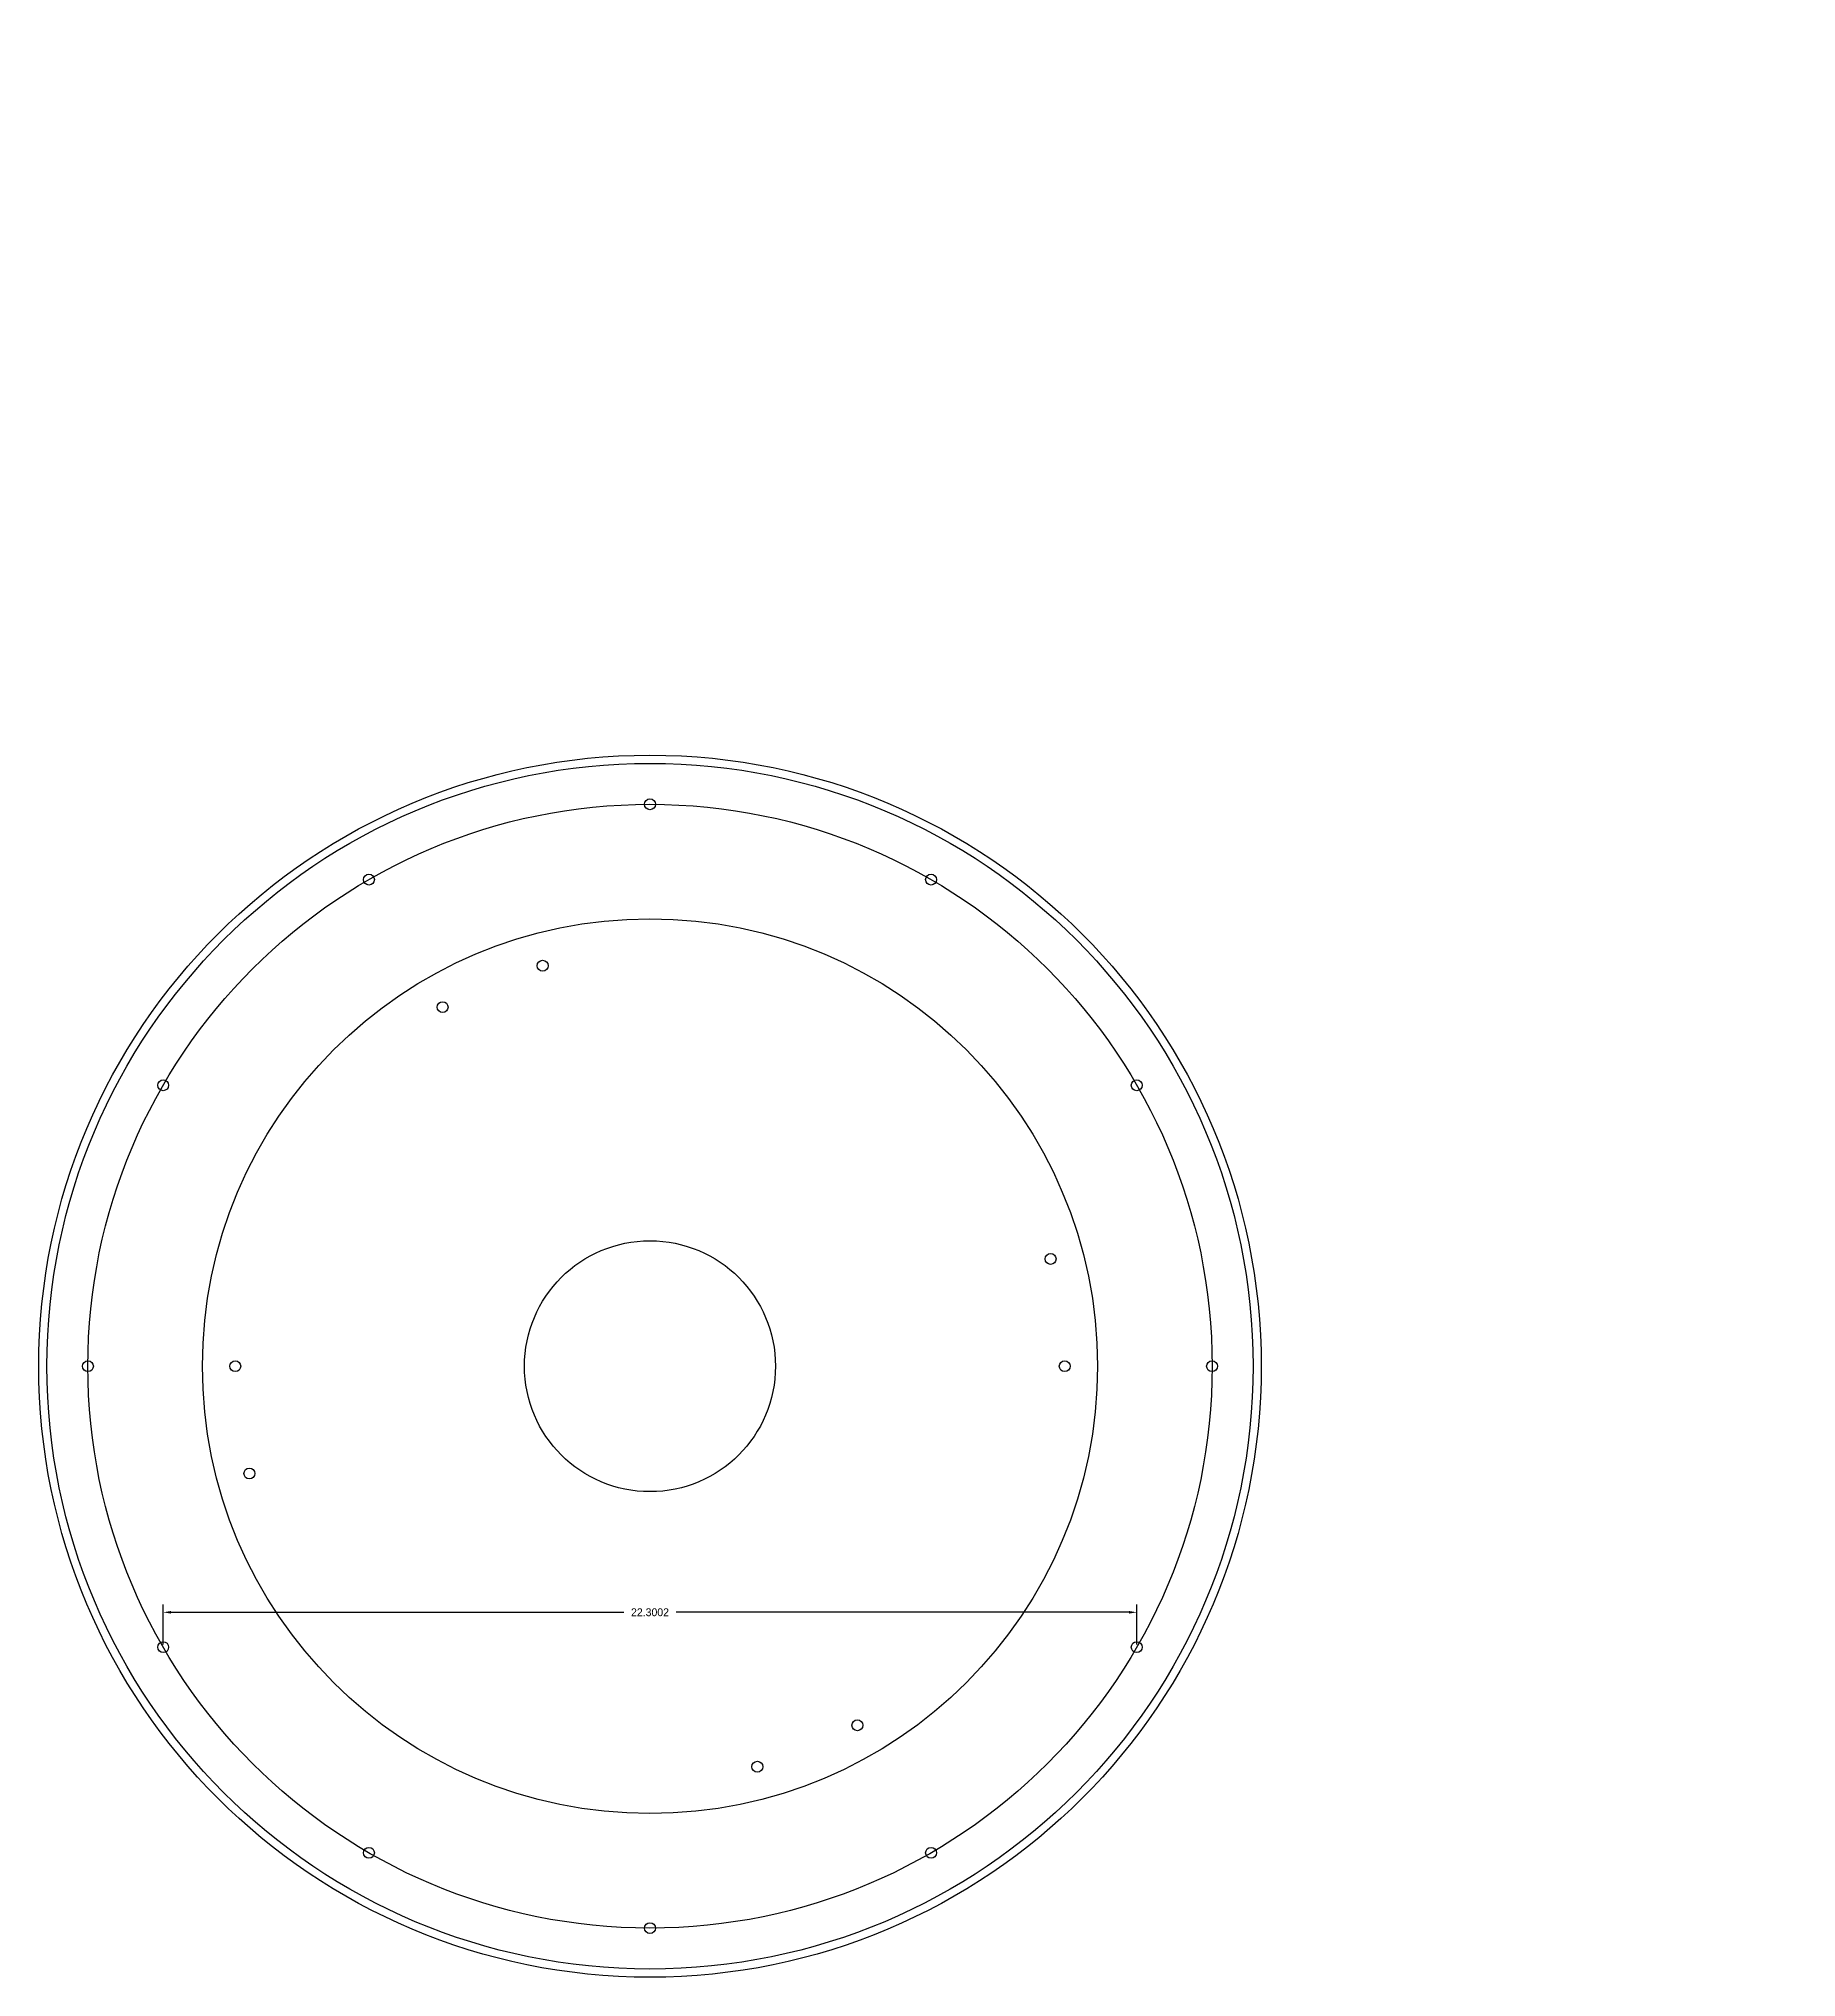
# Model space of a CAD drawing. Header units: inches. Extents: x -116 to 250, y -285 to 80.
# Drawn here: x -114.06 to -73.8, y -195.18 to -150.76 of the extents above; entities that cross this region are included whole.
import ezdxf

# ---------------------------------------------------------------- set-up
doc = ezdxf.new("R2010")
doc.units = ezdxf.units.IN
doc.header["$MEASUREMENT"] = 0
doc.layers.add('trajectories', color=3, linetype='Continuous')
doc.dimstyles.get("Standard").update_dxf_attribs({"dimtxt": 0.18, "dimasz": 0.18, "dimexe": 0.18, "dimexo": 0.0625, "dimgap": 0.09, "dimtad": 0, "dimtih": 1, "dimtoh": 1, "dimdec": 4, "dimzin": 0, "dimdsep": 46, "dimtxsty": 'Standard', "dimcen": 0.09, "dimadec": 0, "dimazin": 0, "dimtfac": 1, "dimtdec": 4, "dimtofl": 0, "dimtmove": 0, "dimatfit": 3, "dimfxl": 1, "dimtolj": 1, "dimtzin": 0, "dimarcsym": 0})

# ---------------------------------------------------------------- blocks, each defined once
blk = doc.blocks.new('*D28')
at = {"color": 0, "lineweight": -2, "transparency": 16777216}
for p, q in [((-111.208, -187.553), (-111.208, -186.637)), ((-111.028, -186.817), (-100.658, -186.817)), ((-89.088, -186.817), (-99.458, -186.817)), ((-88.908, -187.553), (-88.908, -186.637))]:
    blk.add_line(p, q, dxfattribs=at)
at = {"color": 0, "transparency": 16777216}
for points in [[(-111.028, -186.787), (-111.028, -186.847), (-111.208, -186.817)], [(-89.088, -186.787), (-89.088, -186.847), (-88.908, -186.817)]]:
    blk.add_solid(points, dxfattribs=at)
at = {"layer": 'Defpoints', "color": 0, "transparency": 16777216}
for p in [(-88.908, -186.817), (-111.208, -187.615), (-88.908, -187.615)]:
    blk.add_point(p, dxfattribs=at)
at = {"color": 0, "transparency": 16777216, "insert": (-100.058, -186.817), "char_height": 0.18, "attachment_point": 5}
blk.add_mtext('\\A1;22.3002', dxfattribs=at)
blk = doc.blocks.new('*D70')
at = {"layer": 'Defpoints', "color": 0, "transparency": 16777216}
for p in [(-95.004, -15.875), (-94.198, -15.875), (-95.004, -22.448), (9.923, -181.559), (11.465, -181.696)]:
    blk.add_point(p, dxfattribs=at)
at = {"layer": 'trajectories', "color": 0, "lineweight": -2, "transparency": 16777216}
for p, q in [((-94.941, -15.875), (-94.018, -15.875)), ((-94.198, -16.055), (-94.198, -18.982)), ((-94.198, -22.268), (-94.198, -19.342)), ((-94.941, -22.448), (-94.018, -22.448)), ((9.205, -181.495), (9.744, -181.543)), ((11.465, -181.786), (11.465, -181.606)), ((11.375, -181.696), (11.555, -181.696))]:
    blk.add_line(p, q, dxfattribs=at)
at = {"layer": 'trajectories', "color": 0, "transparency": 16777216}
for points in [[(-94.228, -16.055), (-94.168, -16.055), (-94.198, -15.875)], [(-94.228, -22.268), (-94.168, -22.268), (-94.198, -22.448)], [(9.746, -181.513), (9.741, -181.573), (9.923, -181.559)]]:
    blk.add_solid(points, dxfattribs=at)
at = {"layer": 'trajectories', "color": 0, "transparency": 16777216, "char_height": 0.18, "attachment_point": 5}
for s, insert in [('\\A1;6.5729', (-94.198, -19.162)), ('\\A1;R1.5482', (8.605, -181.495))]:
    blk.add_mtext(s, dxfattribs=dict(at, insert=insert))
blk = doc.blocks.new('*D71')
at = {"layer": 'Defpoints', "color": 0, "transparency": 16777216}
for p in [(-95.004, -20.774), (-97.283, -22.448), (-95.004, -22.448), (2.429, -183.244), (11.465, -183.244), (11.465, -184.062)]:
    blk.add_point(p, dxfattribs=at)
at = {"layer": 'trajectories', "color": 0, "lineweight": -2, "transparency": 16777216}
for p, q in [((-97.283, -22.386), (-97.283, -20.594)), ((-97.103, -20.774), (-96.684, -20.774)), ((-95.184, -20.774), (-95.604, -20.774)), ((-95.004, -22.386), (-95.004, -20.594)), ((2.429, -183.307), (2.429, -184.242)), ((11.465, -183.307), (11.465, -184.242)), ((2.609, -184.062), (6.437, -184.062)), ((11.285, -184.062), (7.457, -184.062))]:
    blk.add_line(p, q, dxfattribs=at)
at = {"layer": 'trajectories', "color": 0, "transparency": 16777216}
for points in [[(-97.103, -20.744), (-97.103, -20.804), (-97.283, -20.774)], [(-95.184, -20.744), (-95.184, -20.804), (-95.004, -20.774)], [(2.609, -184.032), (2.609, -184.092), (2.429, -184.062)], [(11.285, -184.032), (11.285, -184.092), (11.465, -184.062)]]:
    blk.add_solid(points, dxfattribs=at)
at = {"layer": 'trajectories', "color": 0, "transparency": 16777216, "char_height": 0.18, "attachment_point": 5}
for s, insert in [('\\A1;2.2798', (-96.144, -20.774)), ('\\A1;9.0360', (6.947, -184.062))]:
    blk.add_mtext(s, dxfattribs=dict(at, insert=insert))

msp = doc.modelspace()

# ---------------------------------------------------------------- linework, layer by layer
at = {"color": 3}
for centre, radius in [((-100.05825, -181.17786), 14), ((-100.05825, -168.30286), 0.125), ((-106.49575, -170.02778), 0.125), ((-93.62075, -170.02778), 0.125), ((-100.05825, -181.17786), 10.25), ((-102.51703, -172.00156), 0.125), ((-104.80825, -172.95062), 0.125), ((-111.20833, -174.74036), 0.125), ((-111.20833, -174.74036), 0.125), ((-88.90817, -174.74036), 0.125), ((-100.05825, -181.17786), 2.8746), ((-90.88196, -178.71908), 0.125), ((-112.93325, -181.17786), 0.125), ((-109.55825, -181.17786), 0.125), ((-90.55825, -181.17786), 0.125), ((-87.18325, -181.17786), 0.125), ((-109.23455, -183.63664), 0.125), ((-111.20833, -187.61536), 0.125), ((-88.90817, -187.61536), 0.125), ((-95.30825, -189.4051), 0.125), ((-97.59947, -190.35415), 0.125), ((-106.49575, -192.32794), 0.125), ((-93.62075, -192.32794), 0.125), ((-100.05825, -194.05286), 0.125)]:
    msp.add_circle(centre, radius, dxfattribs=at)
for radius in [13.8125, 12.875]:
    msp.add_circle((-100.05825, -181.17786), radius)

# ---------------------------------------------------------------- dimensions: what is measured, and where the dimension line sits
dim = msp.add_linear_dim(base=(-88.90817, -186.81741), p1=(-111.20833, -187.61536), p2=(-88.90817, -187.61536), dimstyle='Standard')
dim.commit()
dim.dimension.update_dxf_attribs({"geometry": '*D28', "text_midpoint": (-100.05825, -186.81741)})
at = {"layer": 'trajectories'}
dim = msp.add_radius_dim(center=(11.46511, -181.69605), mpoint=(9.923, -181.55878), dimstyle='Standard', dxfattribs=at)
dim.commit()
dim.dimension.update_dxf_attribs({"geometry": '*D70', "text_midpoint": (9.20473, -181.49485), "dimtype": 164})
dim = msp.add_linear_dim(base=(11.46511, -184.06151), p1=(2.4291, -183.24426), p2=(11.46511, -183.24426), dimstyle='Standard', dxfattribs=at)
dim.commit()
dim.dimension.update_dxf_attribs({"geometry": '*D71', "text_midpoint": (6.9471, -184.06151)})

doc.saveas('drawing.dxf')
